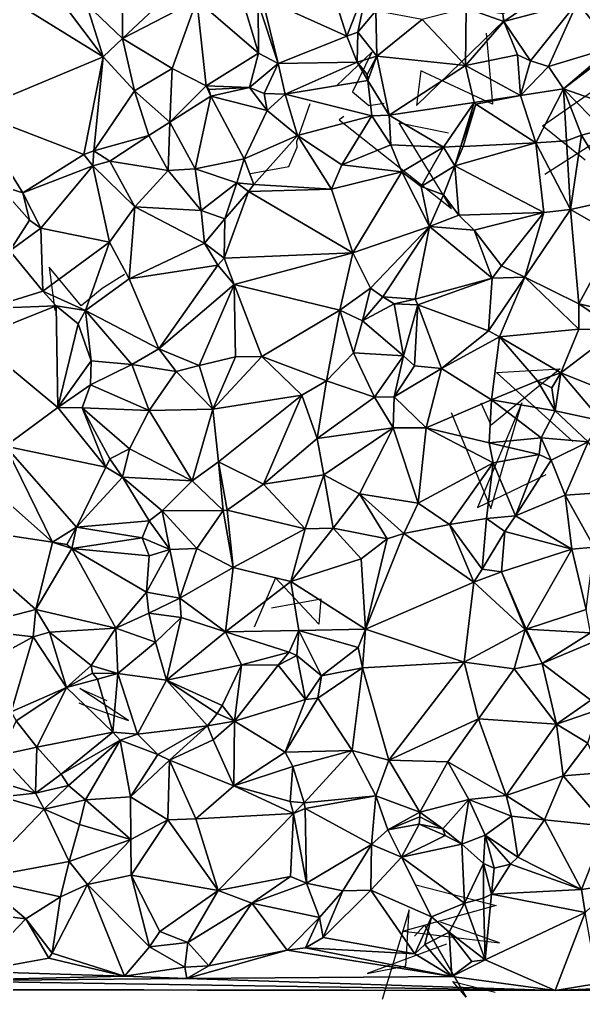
# Model space of a CAD drawing. Header units: metres. Extents: x -15.3 to 15.2, y -15.4 to 15.2.
# Drawn here: x -6.02 to 2.91, y -15.12 to 0.4 of the extents above; entities that cross this region are included whole.
import ezdxf

# ---------------------------------------------------------------- set-up
doc = ezdxf.new("R2010")
doc.units = ezdxf.units.M
doc.layers.add('CRACKS', color=1, linetype='Continuous')
doc.layers.add('STREET_MESH', color=7, linetype='Continuous')

msp = doc.modelspace()

# ---------------------------------------------------------------- linework, layer by layer
at = {"layer": 'CRACKS'}
for points in [[(1.366, 0.183, 0.1), (1.464, -0.94, 0.1), (0.333, -0.411, 0.1), (0.261, -0.963, 0.1), (1.661, 0.398, 0.1)], [(-0.998, -0.644, 0.1), (-0.445, -0.118, 0.1), (-0.749, -0.743, 0.1), (-0.491, -0.961, 0.1), (-0.252, -0.926, 0.1)], [(2.934, -1.827, 0.1), (2.256, -1.281, 0.1), (3.565, -0.373, 0.1), (3.212, -1.469, 0.1), (2.297, -2.051, 0.1)], [(-2.365, -2.039, 0.1), (-1.76, -1.928, 0.1), (-1.627, -1.622, 0.1), (-1.635, -1.529, 0.1), (-1.422, -0.927, 0.1)], [(-0.89, -1.133, 0.1), (-0.96, -1.189, 0.1), (0.819, -2.591, 0.1), (-0.01, -1.235, 0.1), (0.767, -1.394, 0.1)], [(-4.364, -3.637, 0.1), (-4.716, -3.858, 0.1), (-5.049, -4.134, 0.1), (-5.558, -3.523, 0.1), (-5.465, -4.206, 0.1)], [(2.739, -6.284, 0.1), (1.531, -5.188, 0.1), (2.537, -5.132, 0.1), (1.443, -6.027, 0.1), (1.286, -5.675, 0.1)], [(0.812, -5.826, 0.1), (1.441, -7.347, 0.1), (1.931, -5.673, 0.1), (1.229, -7.33, 0.1), (2.316, -6.808, 0.1)], [(-2.035, -8.92, 0.1), (-1.255, -8.778, 0.1), (-1.285, -9.175, 0.1), (-1.973, -8.444, 0.1), (-2.307, -9.225, 0.1)], [(-5.087, -10.422, 0.1), (-5.01, -10.453, 0.1), (-4.298, -10.704, 0.1), (-5.069, -10.197, 0.1), (-4.644, -10.385, 0.1)], [(0.253, -13.309, 0.1), (1.526, -13.635, 0.1), (0.058, -14.041, 0.1), (1.575, -14.226, 0.1), (0.644, -13.897, 0.1)], [(0.738, -14.244, 0.1), (-0.521, -14.713, 0.1), (0.092, -14.588, 0.1), (0.148, -13.703, 0.1), (-0.283, -15.122, 0.1)], [(0.229, -14.12, 0.1), (0.389, -13.945, 0.1), (1.048, -15.084, 0.1), (0.838, -14.836, 0.1), (1.51, -15.006, 0.1)]]:
    msp.add_polyline3d(points, dxfattribs=at)
at = {"layer": 'STREET_MESH'}
for points in [[(-1.224, 1.354), (-2.182, 0.746), (-0.84, 0.137)], [(-0.493, 1.035), (-1.224, 1.354), (-0.84, 0.137)], [(-4.396, 0.101), (-4.394, 1.045), (-4.965, 0.647)], [(-3.474, 0.967), (-4.394, 1.045), (-4.396, 0.101)], [(-3.219, 0.707), (-3.474, 0.967), (-4.396, 0.101)], [(-0.668, 0.2), (-0.493, 1.035), (-0.84, 0.137)], [(-0.668, 0.2), (-0.382, 0.537), (-0.493, 1.035)], [(2.564, 1), (1.632, 0.491), (1.647, 0.368)], [(2.811, 0.676), (2.564, 1), (1.647, 0.368)], [(3.369, -0.034), (3.037, 0.992), (2.811, 0.676)], [(-2.521, 0.805), (-3.219, 0.707), (-2.241, -0.131)], [(-2.248, 0.658), (-2.521, 0.805), (-2.241, -0.131)], [(-6.094, 0.673), (-6.774, -1.055), (-4.699, -0.187)], [(-5.297, 0.602), (-6.094, 0.673), (-4.699, -0.187)], [(-4.965, 0.647), (-5.297, 0.602), (-4.699, -0.187)], [(-4.396, 0.101), (-4.965, 0.647), (-4.699, -0.187)], [(-3.219, 0.707), (-4.396, 0.101), (-3.609, -0.376)], [(-3.219, 0.707), (-3.609, -0.376), (-3.07, -0.649)], [(-2.241, -0.131), (-3.219, 0.707), (-3.07, -0.649)], [(-2.182, 0.746), (-2.248, 0.658), (-1.93, -0.296)], [(-2.248, 0.658), (-2.241, -0.131), (-1.93, -0.296)], [(-2.182, 0.746), (-1.93, -0.296), (-0.84, 0.137)], [(2.068, -0.251), (2.811, 0.676), (1.647, 0.368)], [(2.068, -0.251), (2.351, -0.344), (2.811, 0.676)], [(2.351, -0.344), (3.369, -0.034), (2.811, 0.676)], [(-0.382, 0.537), (-0.668, 0.2), (-0.368, -0.18)], [(-0.382, 0.537), (-0.368, -0.18), (0.354, 0.402)], [(1.038, -0.328), (1.05, 0.581), (0.354, 0.402)], [(1.05, 0.581), (1.038, -0.328), (1.647, 0.368)], [(1.632, 0.491), (1.05, 0.581), (1.647, 0.368)], [(-0.368, -0.18), (1.038, -0.328), (0.354, 0.402)], [(1.038, -0.328), (1.86, -0.156), (1.647, 0.368)], [(1.86, -0.156), (2.068, -0.251), (1.647, 0.368)], [(-0.676, -0.272), (-0.668, 0.2), (-0.84, 0.137)], [(-0.368, -0.18), (-0.668, 0.2), (-0.676, -0.272)], [(-4.202, -0.727), (-4.396, 0.101), (-4.699, -0.187)], [(-3.609, -0.376), (-4.396, 0.101), (-4.202, -0.727)], [(-1.93, -0.296), (-0.676, -0.272), (-0.84, 0.137)], [(-2.382, -0.678), (-2.241, -0.131), (-3.07, -0.649)], [(-2.241, -0.131), (-2.382, -0.678), (-1.93, -0.296)], [(3.369, -0.034), (2.351, -0.344), (2.591, -0.696)], [(3.399, -0.077), (3.369, -0.034), (2.591, -0.696)], [(3.392, -0.976), (3.399, -0.077), (2.591, -0.696)], [(-6.774, -1.055), (-5.007, -1.739), (-4.699, -0.187)], [(-5.007, -1.739), (-4.851, -1.679), (-4.699, -0.187)], [(-4.851, -1.679), (-4.202, -0.727), (-4.699, -0.187)], [(-1.93, -0.296), (-2.382, -0.678), (-2.149, -0.773)], [(-1.817, -0.782), (-1.93, -0.296), (-2.149, -0.773)], [(-0.676, -0.272), (-1.93, -0.296), (-1.817, -0.782)], [(-0.676, -0.272), (-1.817, -0.782), (-0.509, -0.563)], [(-0.521, -0.468), (-0.368, -0.18), (-0.676, -0.272)], [(-0.521, -0.468), (-0.676, -0.272), (-0.509, -0.563)], [(-0.368, -0.18), (-0.521, -0.468), (-0.509, -0.563)], [(-0.173, -1.113), (-0.368, -0.18), (-0.509, -0.563)], [(-0.368, -0.18), (-0.173, -1.113), (1.038, -0.328)], [(1.909, -0.802), (1.86, -0.156), (1.038, -0.328)], [(1.909, -0.802), (2.068, -0.251), (1.86, -0.156)], [(2.068, -0.251), (1.909, -0.802), (2.351, -0.344)], [(-3.609, -0.376), (-4.202, -0.727), (-3.646, -1.226)], [(-3.07, -0.649), (-3.609, -0.376), (-3.646, -1.226)], [(-0.173, -1.113), (1.178, -0.915), (1.038, -0.328)], [(1.178, -0.915), (1.909, -0.802), (1.038, -0.328)], [(2.351, -0.344), (1.909, -0.802), (2.591, -0.696)], [(-1.817, -0.782), (-0.443, -1.122), (-0.509, -0.563)], [(-0.443, -1.122), (-0.173, -1.113), (-0.509, -0.563)], [(-4.851, -1.679), (-3.977, -1.437), (-4.202, -0.727)], [(-4.202, -0.727), (-3.977, -1.437), (-3.646, -1.226)], [(-2.997, -0.811), (-3.07, -0.649), (-3.646, -1.226)], [(-3.07, -0.649), (-2.997, -0.811), (-3.027, -0.709)], [(-2.382, -0.678), (-3.07, -0.649), (-3.027, -0.709)], [(-2.997, -0.811), (-2.382, -0.678), (-3.027, -0.709)], [(-2.104, -1.042), (-2.382, -0.678), (-2.997, -0.811)], [(-2.382, -0.678), (-2.104, -1.042), (-2.149, -0.773)], [(-2.104, -1.042), (-1.817, -0.782), (-2.149, -0.773)], [(1.909, -0.802), (2.152, -1.553), (2.591, -0.696)], [(2.152, -1.553), (2.637, -1.519), (2.591, -0.696)], [(2.637, -1.519), (2.877, -1.43), (2.591, -0.696)], [(2.877, -1.43), (3.217, -1.339), (2.591, -0.696)], [(3.217, -1.339), (3.392, -0.976), (2.591, -0.696)], [(-3.245, -1.965), (-2.997, -0.811), (-3.646, -1.226)], [(-2.465, -1.803), (-2.997, -0.811), (-3.245, -1.965)], [(-2.104, -1.042), (-2.997, -0.811), (-2.465, -1.803)], [(-2.104, -1.042), (-1.62, -1.437), (-1.817, -0.782)], [(-1.62, -1.437), (-0.443, -1.122), (-1.817, -0.782)], [(1.178, -0.915), (-0.173, -1.113), (0.69, -1.623)], [(0.963, -1.604), (1.178, -0.915), (0.69, -1.623)], [(1.178, -0.915), (0.963, -1.604), (1.2, -0.942)], [(1.178, -0.915), (1.2, -0.942), (1.909, -0.802)], [(1.909, -0.802), (1.2, -0.942), (2.152, -1.553)], [(-5.971, -2.343), (-6.774, -1.055), (-6.362, -2.223)], [(-6.774, -1.055), (-5.971, -2.343), (-5.007, -1.739)], [(-2.104, -1.042), (-2.465, -1.803), (-1.62, -1.437)], [(1.2, -0.942), (0.963, -1.604), (0.999, -1.612)], [(1.2, -0.942), (0.999, -1.612), (2.152, -1.553)], [(-3.977, -1.437), (-3.67, -1.991), (-3.646, -1.226)], [(-3.67, -1.991), (-3.245, -1.965), (-3.646, -1.226)], [(-0.921, -1.899), (-0.443, -1.122), (-1.62, -1.437)], [(-0.921, -1.899), (-0.145, -1.583), (-0.443, -1.122)], [(-0.145, -1.583), (-0.173, -1.113), (-0.443, -1.122)], [(-0.173, -1.113), (-0.145, -1.583), (0.69, -1.623)], [(3.485, -2.432), (3.217, -1.339), (2.877, -1.43)], [(-4.595, -1.841), (-3.977, -1.437), (-4.851, -1.679)], [(-3.977, -1.437), (-4.595, -1.841), (-3.67, -1.991)], [(-2.465, -1.803), (-2.312, -2.211), (-1.62, -1.437)], [(-2.312, -2.211), (-1.084, -2.284), (-1.62, -1.437)], [(-1.084, -2.284), (-0.921, -1.899), (-1.62, -1.437)], [(2.637, -1.519), (2.152, -1.553), (2.702, -2.606)], [(2.877, -1.43), (2.637, -1.519), (2.702, -2.606)], [(3.485, -2.432), (2.877, -1.43), (2.702, -2.606)], [(-4.862, -1.918), (-4.851, -1.679), (-5.007, -1.739)], [(-4.595, -1.841), (-4.851, -1.679), (-4.862, -1.918)], [(-0.921, -1.899), (0.032, -2.012), (-0.145, -1.583)], [(-0.145, -1.583), (0.032, -2.012), (0.69, -1.623)], [(0.032, -2.012), (0.335, -2.244), (0.69, -1.623)], [(0.335, -2.244), (0.867, -1.918), (0.69, -1.623)], [(0.867, -1.918), (0.963, -1.604), (0.69, -1.623)], [(0.867, -1.918), (2.277, -2.654), (2.152, -1.553)], [(0.999, -1.612), (0.867, -1.918), (2.152, -1.553)], [(0.963, -1.604), (0.867, -1.918), (0.999, -1.612)], [(2.152, -1.553), (2.277, -2.654), (2.702, -2.606)], [(-5.971, -2.343), (-4.862, -1.918), (-5.007, -1.739)], [(-4.595, -1.841), (-4.862, -1.918), (-4.201, -2.564)], [(-3.67, -1.991), (-4.595, -1.841), (-4.201, -2.564)], [(-2.582, -2.187), (-2.465, -1.803), (-3.245, -1.965)], [(-2.312, -2.211), (-2.465, -1.803), (-2.582, -2.187)], [(-5.971, -2.343), (-5.687, -2.904), (-4.862, -1.918)], [(-5.687, -2.904), (-4.602, -3.128), (-4.862, -1.918)], [(-4.862, -1.918), (-4.602, -3.128), (-4.201, -2.564)], [(-3.149, -2.624), (-3.67, -1.991), (-4.201, -2.564)], [(-3.67, -1.991), (-3.149, -2.624), (-3.245, -1.965)], [(-3.149, -2.624), (-2.582, -2.187), (-3.245, -1.965)], [(0.032, -2.012), (-0.921, -1.899), (-1.084, -2.284)], [(-0.744, -3.294), (0.032, -2.012), (-1.084, -2.284)], [(0.467, -2.875), (0.032, -2.012), (-0.744, -3.294)], [(0.032, -2.012), (0.467, -2.875), (0.335, -2.244)], [(0.692, -2.375), (0.867, -1.918), (0.335, -2.244)], [(0.692, -2.375), (0.933, -2.7), (0.867, -1.918)], [(0.867, -1.918), (0.933, -2.7), (2.277, -2.654)], [(-5.865, -2.778), (-5.971, -2.343), (-6.362, -2.223)], [(-6.177, -3.261), (-5.865, -2.778), (-6.362, -2.223)], [(-2.774, -2.754), (-2.582, -2.187), (-3.149, -2.624)], [(-2.774, -2.754), (-2.782, -3.379), (-2.398, -2.325)], [(-2.782, -3.379), (-0.744, -3.294), (-2.398, -2.325)], [(-2.582, -2.187), (-2.774, -2.754), (-2.398, -2.325)], [(-2.312, -2.211), (-2.582, -2.187), (-2.398, -2.325)], [(-1.084, -2.284), (-2.312, -2.211), (-2.398, -2.325)], [(-0.744, -3.294), (-1.084, -2.284), (-2.398, -2.325)], [(0.467, -2.875), (0.692, -2.375), (0.335, -2.244)], [(-5.971, -2.343), (-5.865, -2.778), (-5.687, -2.904)], [(0.692, -2.375), (0.467, -2.875), (0.933, -2.7)], [(3.42, -3.018), (3.485, -2.432), (2.702, -2.606)], [(-4.602, -3.128), (-4.289, -3.708), (-4.201, -2.564)], [(-4.289, -3.708), (-3.095, -3.142), (-4.201, -2.564)], [(-3.095, -3.142), (-3.149, -2.624), (-4.201, -2.564)], [(-3.095, -3.142), (-2.774, -2.754), (-3.149, -2.624)], [(1.978, -3.682), (2.832, -4.102), (2.702, -2.606)], [(2.277, -2.654), (1.978, -3.682), (2.702, -2.606)], [(2.832, -4.102), (3.42, -3.018), (2.702, -2.606)], [(-5.865, -2.778), (-6.177, -3.261), (-5.687, -2.904)], [(-2.774, -2.754), (-3.095, -3.142), (-2.782, -3.379)], [(0.933, -2.7), (0.467, -2.875), (1.177, -2.933)], [(2.277, -2.654), (0.933, -2.7), (1.177, -2.933)], [(1.61, -3.499), (2.277, -2.654), (1.177, -2.933)], [(1.61, -3.499), (1.978, -3.682), (2.277, -2.654)], [(-5.687, -2.904), (-6.177, -3.261), (-5.654, -3.9)], [(-4.602, -3.128), (-5.687, -2.904), (-5.654, -3.9)], [(0.467, -2.875), (-0.744, -3.294), (-0.466, -3.853)], [(-0.269, -3.989), (0.467, -2.875), (-0.466, -3.853)], [(0.467, -2.875), (-0.269, -3.989), (0.24, -4.031)], [(1.462, -3.694), (0.467, -2.875), (0.24, -4.031)], [(0.467, -2.875), (1.462, -3.694), (1.177, -2.933)], [(1.462, -3.694), (1.61, -3.499), (1.177, -2.933)], [(3.588, -4.278), (3.42, -3.018), (2.832, -4.102)], [(-4.979, -4.21), (-4.602, -3.128), (-5.654, -3.9)], [(-4.979, -4.21), (-4.289, -3.708), (-4.602, -3.128)], [(-3.095, -3.142), (-4.289, -3.708), (-2.883, -3.49)], [(-2.782, -3.379), (-3.095, -3.142), (-2.883, -3.49)], [(-6.177, -3.261), (-6.542, -4.176), (-5.654, -3.9)], [(-2.625, -3.797), (-2.782, -3.379), (-2.883, -3.49)], [(-0.744, -3.294), (-2.782, -3.379), (-2.625, -3.797)], [(-0.95, -4.202), (-0.744, -3.294), (-2.625, -3.797)], [(-0.466, -3.853), (-0.744, -3.294), (-0.95, -4.202)], [(-4.289, -3.708), (-3.818, -4.815), (-2.883, -3.49)], [(-3.818, -4.815), (-2.625, -3.797), (-2.883, -3.49)], [(1.61, -3.499), (1.462, -3.694), (1.978, -3.682)], [(-4.289, -3.708), (-4.979, -4.21), (-3.818, -4.815)], [(0.282, -4.117), (1.462, -3.694), (0.24, -4.031)], [(1.462, -3.694), (0.282, -4.117), (1.405, -4.529)], [(1.978, -3.682), (1.405, -4.529), (1.577, -4.626)], [(1.978, -3.682), (1.462, -3.694), (1.405, -4.529)], [(2.833, -4.503), (1.978, -3.682), (1.577, -4.626)], [(1.978, -3.682), (2.833, -4.503), (2.832, -4.102)], [(-3.818, -4.815), (-3.18, -5.077), (-2.625, -3.797)], [(-2.625, -3.797), (-3.18, -5.077), (-2.604, -4.944)], [(-2.189, -4.937), (-2.625, -3.797), (-2.604, -4.944)], [(-2.189, -4.937), (-0.95, -4.202), (-2.625, -3.797)], [(-0.594, -4.371), (-0.466, -3.853), (-0.95, -4.202)], [(-0.269, -3.989), (-0.466, -3.853), (-0.594, -4.371)], [(-6.542, -4.176), (-5.445, -4.136), (-5.654, -3.9)], [(-5.445, -4.136), (-4.979, -4.21), (-5.654, -3.9)], [(-0.09, -4.105), (-0.269, -3.989), (-0.594, -4.371)], [(-0.269, -3.989), (-0.09, -4.105), (0.24, -4.031)], [(-0.09, -4.105), (0.282, -4.117), (0.24, -4.031)], [(-5.445, -4.136), (-6.74, -4.653), (-5.418, -5.747)], [(-6.74, -4.653), (-5.445, -4.136), (-6.542, -4.176)], [(-5.095, -4.421), (-5.445, -4.136), (-5.418, -5.747)], [(-5.095, -4.421), (-4.979, -4.21), (-5.445, -4.136)], [(0.056, -4.927), (-0.09, -4.105), (-0.594, -4.371)], [(-0.09, -4.105), (0.056, -4.927), (0.282, -4.117)], [(0.282, -4.117), (0.056, -4.927), (0.232, -5.083)], [(0.658, -5.125), (0.282, -4.117), (0.232, -5.083)], [(1.405, -4.529), (0.282, -4.117), (0.658, -5.125)], [(2.833, -4.503), (3.442, -4.517), (2.832, -4.102)], [(3.442, -4.517), (3.588, -4.278), (2.832, -4.102)], [(-4.979, -4.21), (-5.095, -4.421), (-4.888, -5.006)], [(-4.979, -4.21), (-4.248, -5.061), (-3.818, -4.815)], [(-4.248, -5.061), (-4.979, -4.21), (-4.888, -5.006)], [(-2.189, -4.937), (-1.165, -5.321), (-0.95, -4.202)], [(-1.165, -5.321), (-0.734, -4.88), (-0.95, -4.202)], [(-0.734, -4.88), (-0.594, -4.371), (-0.95, -4.202)], [(-5.095, -4.421), (-5.418, -5.747), (-4.888, -5.006)], [(0.056, -4.927), (-0.594, -4.371), (-0.734, -4.88)], [(-6.74, -4.653), (-6.248, -6.359), (-5.418, -5.747)], [(1.405, -4.529), (0.658, -5.125), (1.577, -4.626)], [(0.658, -5.125), (1.449, -5.623), (1.577, -4.626)], [(1.449, -5.623), (2.179, -5.321), (1.577, -4.626)], [(2.546, -5.197), (2.833, -4.503), (1.577, -4.626)], [(2.179, -5.321), (2.546, -5.197), (1.577, -4.626)], [(3.442, -4.517), (2.833, -4.503), (2.546, -5.197)], [(3.469, -5.565), (3.442, -4.517), (2.546, -5.197)], [(-4.248, -5.061), (-3.542, -5.173), (-3.818, -4.815)], [(-3.542, -5.173), (-3.18, -5.077), (-3.818, -4.815)], [(-3.18, -5.077), (-2.962, -5.773), (-2.604, -4.944)], [(-2.962, -5.773), (-2.189, -4.937), (-2.604, -4.944)], [(-1.554, -5.549), (-2.189, -4.937), (-2.962, -5.773)], [(-2.189, -4.937), (-1.554, -5.549), (-1.165, -5.321)], [(-0.401, -5.583), (-0.734, -4.88), (-1.165, -5.321)], [(-0.401, -5.583), (0.056, -4.927), (-0.734, -4.88)], [(0.056, -4.927), (-0.401, -5.583), (-0.091, -5.578)], [(0.056, -4.927), (-0.091, -5.578), (0.232, -5.083)], [(-5.418, -5.747), (-4.901, -5.385), (-4.888, -5.006)], [(-4.901, -5.385), (-4.248, -5.061), (-4.888, -5.006)], [(-4.248, -5.061), (-4.901, -5.385), (-3.973, -5.791)], [(-3.542, -5.173), (-4.248, -5.061), (-3.973, -5.791)], [(-3.18, -5.077), (-3.542, -5.173), (-2.962, -5.773)], [(-0.091, -5.578), (0.658, -5.125), (0.232, -5.083)], [(-2.962, -5.773), (-3.542, -5.173), (-3.973, -5.791)], [(-0.091, -5.578), (0.414, -6.069), (0.658, -5.125)], [(0.658, -5.125), (0.414, -6.069), (1.449, -5.623)], [(2.179, -5.321), (2.408, -5.432), (2.546, -5.197)], [(2.408, -5.432), (2.457, -5.797), (2.546, -5.197)], [(2.457, -5.797), (3.194, -5.958), (2.546, -5.197)], [(3.194, -5.958), (3.469, -5.565), (2.546, -5.197)], [(-5.031, -5.748), (-4.901, -5.385), (-5.418, -5.747)], [(-4.901, -5.385), (-5.031, -5.748), (-3.973, -5.791)], [(-1.165, -5.321), (-1.554, -5.549), (-1.309, -6.237)], [(-0.401, -5.583), (-1.165, -5.321), (-1.309, -6.237)], [(2.457, -5.797), (2.179, -5.321), (1.449, -5.623)], [(2.457, -5.797), (2.408, -5.432), (2.179, -5.321)], [(-2.875, -6.603), (-1.554, -5.549), (-2.962, -5.773)], [(-2.162, -6.961), (-1.554, -5.549), (-2.875, -6.603)], [(-1.554, -5.549), (-2.162, -6.961), (-1.309, -6.237)], [(-0.109, -6.068), (-0.401, -5.583), (-1.309, -6.237)], [(-0.091, -5.578), (-0.401, -5.583), (-0.109, -6.068)], [(0.414, -6.069), (-0.091, -5.578), (-0.109, -6.068)], [(0.414, -6.069), (1.414, -6.304), (1.449, -5.623)], [(1.414, -6.304), (2.238, -6.226), (1.449, -5.623)], [(2.238, -6.226), (2.457, -5.797), (1.449, -5.623)], [(-6.248, -6.359), (-4.658, -6.691), (-5.418, -5.747)], [(-4.658, -6.691), (-5.031, -5.748), (-5.418, -5.747)], [(-5.031, -5.748), (-4.593, -6.557), (-4.282, -6.398)], [(-5.031, -5.748), (-4.282, -6.398), (-3.973, -5.791)], [(-4.593, -6.557), (-5.031, -5.748), (-4.658, -6.691)], [(-4.282, -6.398), (-3.289, -6.908), (-3.973, -5.791)], [(-3.289, -6.908), (-2.962, -5.773), (-3.973, -5.791)], [(-3.289, -6.908), (-2.875, -6.603), (-2.962, -5.773)], [(2.457, -5.797), (2.238, -6.226), (2.98, -6.289)], [(3.194, -5.958), (2.457, -5.797), (2.98, -6.289)], [(-1.203, -6.813), (-0.109, -6.068), (-1.309, -6.237)], [(-0.109, -6.068), (-1.203, -6.813), (-0.642, -7.114)], [(-0.109, -6.068), (-0.642, -7.114), (0.289, -7.26)], [(0.414, -6.069), (-0.109, -6.068), (0.289, -7.26)], [(0.414, -6.069), (0.289, -7.26), (1.478, -6.62)], [(1.414, -6.304), (0.414, -6.069), (1.478, -6.62)], [(-6.248, -6.359), (-6.756, -6.77), (-5.503, -7.876)], [(-4.658, -6.691), (-6.248, -6.359), (-5.123, -7.643)], [(-5.123, -7.643), (-6.248, -6.359), (-5.503, -7.876)], [(-2.162, -6.961), (-1.203, -6.813), (-1.309, -6.237)], [(2.238, -6.226), (1.414, -6.304), (2.204, -6.488)], [(2.204, -6.488), (1.414, -6.304), (1.478, -6.62)], [(2.397, -6.577), (2.238, -6.226), (2.204, -6.488)], [(2.238, -6.226), (2.397, -6.577), (2.98, -6.289)], [(2.397, -6.577), (2.619, -7.135), (2.98, -6.289)], [(2.619, -7.135), (3.54, -7.071), (2.98, -6.289)], [(-4.593, -6.557), (-4.392, -6.85), (-4.282, -6.398)], [(-4.392, -6.85), (-3.289, -6.908), (-4.282, -6.398)], [(1.83, -7.46), (2.204, -6.488), (1.478, -6.62)], [(2.397, -6.577), (2.204, -6.488), (1.83, -7.46)], [(-4.392, -6.85), (-4.593, -6.557), (-4.658, -6.691)], [(-3.289, -6.908), (-2.8, -7.374), (-2.875, -6.603)], [(-2.8, -7.374), (-2.737, -7.371), (-2.875, -6.603)], [(-2.737, -7.371), (-2.162, -6.961), (-2.875, -6.603)], [(0.289, -7.26), (0.783, -7.599), (1.478, -6.62)], [(0.783, -7.599), (1.372, -7.504), (1.478, -6.62)], [(1.372, -7.504), (1.83, -7.46), (1.478, -6.62)], [(2.619, -7.135), (2.397, -6.577), (1.83, -7.46)], [(-6.756, -6.77), (-7.288, -7.608), (-5.503, -7.876)], [(-4.392, -6.85), (-4.658, -6.691), (-5.123, -7.643)], [(-1.503, -7.667), (-1.203, -6.813), (-2.162, -6.961)], [(-1.203, -6.813), (-1.503, -7.667), (-1.056, -7.657)], [(-0.642, -7.114), (-1.203, -6.813), (-1.056, -7.657)], [(-3.972, -7.539), (-4.392, -6.85), (-5.123, -7.643)], [(-3.289, -6.908), (-4.392, -6.85), (-3.768, -7.38)], [(-4.392, -6.85), (-3.972, -7.539), (-3.768, -7.38)], [(-2.8, -7.374), (-3.289, -6.908), (-3.768, -7.38)], [(-2.737, -7.371), (-1.503, -7.667), (-2.162, -6.961)], [(-0.204, -7.823), (-0.642, -7.114), (-1.056, -7.657)], [(-0.642, -7.114), (0.064, -7.743), (0.289, -7.26)], [(-0.204, -7.823), (0.064, -7.743), (-0.642, -7.114)], [(2.724, -7.988), (2.619, -7.135), (1.83, -7.46)], [(3.074, -7.957), (3.54, -7.071), (2.619, -7.135)], [(2.724, -7.988), (3.074, -7.957), (2.619, -7.135)], [(0.064, -7.743), (0.783, -7.599), (0.289, -7.26)], [(-3.972, -7.539), (-3.647, -7.992), (-3.768, -7.38)], [(-3.219, -7.977), (-2.8, -7.374), (-3.768, -7.38)], [(-3.647, -7.992), (-3.219, -7.977), (-3.768, -7.38)], [(-2.8, -7.374), (-3.219, -7.977), (-2.639, -8.277)], [(-2.737, -7.371), (-2.8, -7.374), (-2.639, -8.277)], [(-1.503, -7.667), (-2.737, -7.371), (-2.639, -8.277)], [(-4.084, -7.81), (-3.972, -7.539), (-5.123, -7.643)], [(-3.647, -7.992), (-3.972, -7.539), (-4.084, -7.81)], [(0.783, -7.599), (0.064, -7.743), (1.171, -8.513)], [(0.783, -7.599), (1.304, -8.304), (1.372, -7.504)], [(1.304, -8.304), (0.783, -7.599), (1.171, -8.513)], [(1.304, -8.304), (1.663, -7.71), (1.372, -7.504)], [(1.372, -7.504), (1.663, -7.71), (1.83, -7.46)], [(1.663, -7.71), (2.724, -7.988), (1.83, -7.46)], [(-7.288, -7.608), (-5.769, -8.947), (-5.503, -7.876)], [(-6.933, -9.248), (-5.769, -8.947), (-7.288, -7.608)], [(-5.277, -7.914), (-5.123, -7.643), (-5.503, -7.876)], [(-5.277, -7.914), (-5.198, -7.981), (-5.123, -7.643)], [(-5.198, -7.981), (-4.084, -7.81), (-5.123, -7.643)], [(-1.503, -7.667), (-2.639, -8.277), (-1.726, -8.499)], [(-0.616, -8.144), (-1.056, -7.657), (-1.726, -8.499)], [(-1.056, -7.657), (-1.503, -7.667), (-1.726, -8.499)], [(-0.616, -8.144), (-0.204, -7.823), (-1.056, -7.657)], [(0.064, -7.743), (-0.545, -9.254), (1.171, -8.513)], [(0.064, -7.743), (-0.204, -7.823), (-0.545, -9.254)], [(1.663, -7.71), (1.304, -8.304), (1.611, -8.348)], [(2.724, -7.988), (1.663, -7.71), (1.611, -8.348)], [(-5.769, -8.947), (-5.198, -7.981), (-5.503, -7.876)], [(-5.198, -7.981), (-5.277, -7.914), (-5.503, -7.876)], [(-5.198, -7.981), (-3.974, -8.095), (-4.084, -7.81)], [(-3.974, -8.095), (-3.647, -7.992), (-4.084, -7.81)], [(-0.204, -7.823), (-0.616, -8.144), (-0.545, -9.254)], [(-5.198, -7.981), (-5.769, -8.947), (-4.5, -9.241)], [(-4.015, -8.668), (-5.198, -7.981), (-4.5, -9.241)], [(-4.015, -8.668), (-3.974, -8.095), (-5.198, -7.981)], [(-3.974, -8.095), (-4.015, -8.668), (-3.647, -7.992)], [(-4.015, -8.668), (-3.486, -8.767), (-3.647, -7.992)], [(-3.486, -8.767), (-3.219, -7.977), (-3.647, -7.992)], [(-3.219, -7.977), (-3.486, -8.767), (-2.639, -8.277)], [(1.998, -9.257), (2.724, -7.988), (1.611, -8.348)], [(2.724, -7.988), (1.998, -9.257), (2.948, -8.943)], [(3.074, -7.957), (2.724, -7.988), (2.948, -8.943)], [(-0.545, -9.254), (-0.616, -8.144), (-1.726, -8.499)], [(-3.486, -8.767), (-2.763, -9.301), (-2.639, -8.277)], [(-2.639, -8.277), (-2.763, -9.301), (-1.726, -8.499)], [(1.611, -8.348), (1.304, -8.304), (1.171, -8.513)], [(1.985, -9.261), (1.611, -8.348), (1.171, -8.513)], [(1.985, -9.261), (1.998, -9.257), (1.611, -8.348)], [(-2.763, -9.301), (-1.602, -9.275), (-1.726, -8.499)], [(-1.602, -9.275), (-0.545, -9.254), (-1.726, -8.499)], [(1.171, -8.513), (-0.545, -9.254), (1.018, -9.777)], [(1.985, -9.261), (1.171, -8.513), (1.018, -9.777)], [(-3.976, -9.005), (-4.015, -8.668), (-4.5, -9.241)], [(-3.486, -8.767), (-4.015, -8.668), (-3.976, -9.005)], [(-3.486, -8.767), (-3.976, -9.005), (-3.463, -9.069)], [(-2.763, -9.301), (-3.486, -8.767), (-3.463, -9.069)], [(-5.807, -9.376), (-5.769, -8.947), (-6.933, -9.248)], [(-5.807, -9.376), (-5.551, -9.306), (-5.769, -8.947)], [(-5.769, -8.947), (-5.551, -9.306), (-4.5, -9.241)], [(2.948, -8.943), (1.998, -9.257), (3.017, -9.317)], [(-3.874, -9.463), (-3.976, -9.005), (-4.5, -9.241)], [(-3.976, -9.005), (-3.874, -9.463), (-3.463, -9.069)], [(-3.463, -9.069), (-3.874, -9.463), (-3.697, -10.064)], [(-2.763, -9.301), (-3.463, -9.069), (-3.697, -10.064)], [(-6.76, -9.894), (-5.807, -9.376), (-6.933, -9.248)], [(-5.551, -9.306), (-5.807, -9.376), (-5.281, -10.182)], [(-5.551, -9.306), (-4.892, -9.833), (-4.5, -9.241)], [(-4.892, -9.833), (-5.551, -9.306), (-5.281, -10.182)], [(-4.892, -9.833), (-4.469, -9.959), (-4.5, -9.241)], [(-4.469, -9.959), (-3.874, -9.463), (-4.5, -9.241)], [(-2.511, -9.824), (-2.763, -9.301), (-3.697, -10.064)], [(-2.763, -9.301), (-1.754, -9.62), (-1.602, -9.275)], [(-1.754, -9.62), (-2.763, -9.301), (-2.511, -9.824)], [(-1.754, -9.62), (-1.635, -9.671), (-1.602, -9.275)], [(-1.602, -9.275), (-1.635, -9.671), (-1.24, -9.993)], [(-0.661, -9.548), (-0.545, -9.254), (-1.602, -9.275)], [(-0.661, -9.548), (-1.602, -9.275), (-1.24, -9.993)], [(-0.661, -9.548), (-0.591, -9.868), (-0.545, -9.254)], [(-0.545, -9.254), (-0.591, -9.868), (1.018, -9.777)], [(1.811, -9.886), (1.985, -9.261), (1.018, -9.777)], [(1.985, -9.261), (1.811, -9.886), (2.252, -9.801)], [(1.998, -9.257), (1.985, -9.261), (2.252, -9.801)], [(1.998, -9.257), (2.252, -9.801), (3.017, -9.317)], [(-5.807, -9.376), (-6.76, -9.894), (-6.16, -10.567)], [(-5.281, -10.182), (-5.807, -9.376), (-6.16, -10.567)], [(-3.874, -9.463), (-4.469, -9.959), (-3.697, -10.064)], [(2.252, -9.801), (3.093, -9.446), (3.017, -9.317)], [(3.024, -10.381), (3.093, -9.446), (2.252, -9.801)], [(-1.927, -9.828), (-1.754, -9.62), (-2.511, -9.824)], [(-1.927, -9.828), (-1.635, -9.671), (-1.754, -9.62)], [(-0.591, -9.868), (-0.661, -9.548), (-1.24, -9.993)], [(-1.635, -9.671), (-1.927, -9.828), (-1.496, -10.372)], [(-1.635, -9.671), (-1.496, -10.372), (-1.24, -9.993)], [(-0.591, -9.868), (-0.177, -11.331), (1.018, -9.777)], [(-0.177, -11.331), (1.246, -10.679), (1.018, -9.777)], [(1.246, -10.679), (1.811, -9.886), (1.018, -9.777)], [(-4.871, -9.955), (-4.892, -9.833), (-5.281, -10.182)], [(-4.892, -9.833), (-4.871, -9.955), (-4.469, -9.959)], [(-2.816, -10.466), (-2.511, -9.824), (-3.697, -10.064)], [(-2.816, -10.466), (-2.62, -10.715), (-2.511, -9.824)], [(-2.62, -10.715), (-1.927, -9.828), (-2.511, -9.824)], [(-1.927, -9.828), (-2.62, -10.715), (-1.496, -10.372)], [(-0.591, -9.868), (-1.302, -10.349), (-0.755, -11.18)], [(-1.302, -10.349), (-0.591, -9.868), (-1.24, -9.993)], [(-0.177, -11.331), (-0.591, -9.868), (-0.755, -11.18)], [(2.48, -10.762), (1.811, -9.886), (1.246, -10.679)], [(1.811, -9.886), (2.48, -10.762), (2.252, -9.801)], [(2.48, -10.762), (3.024, -10.381), (2.252, -9.801)], [(-4.792, -10.048), (-4.871, -9.955), (-5.281, -10.182)], [(-4.55, -10.889), (-4.792, -10.048), (-5.281, -10.182)], [(-4.871, -9.955), (-4.792, -10.048), (-4.469, -9.959)], [(-4.792, -10.048), (-4.55, -10.889), (-4.469, -9.959)], [(-4.469, -9.959), (-4.55, -10.889), (-4.158, -10.922)], [(-3.697, -10.064), (-4.469, -9.959), (-4.158, -10.922)], [(-3.049, -10.789), (-3.697, -10.064), (-4.158, -10.922)], [(-3.049, -10.789), (-2.895, -10.594), (-3.697, -10.064)], [(-2.895, -10.594), (-2.816, -10.466), (-3.697, -10.064)], [(-1.496, -10.372), (-1.302, -10.349), (-1.24, -9.993)], [(-6.077, -10.711), (-5.281, -10.182), (-6.16, -10.567)], [(-5.281, -10.182), (-6.077, -10.711), (-5.753, -11.127)], [(-4.55, -10.889), (-5.281, -10.182), (-5.753, -11.127)], [(-1.496, -10.372), (-2.62, -10.715), (-1.818, -11.205)], [(-0.755, -11.18), (-1.302, -10.349), (-1.818, -11.205)], [(-1.302, -10.349), (-1.496, -10.372), (-1.818, -11.205)], [(3.138, -10.533), (3.024, -10.381), (2.48, -10.762)], [(-2.895, -10.594), (-2.62, -10.715), (-2.816, -10.466)], [(3.138, -10.533), (2.48, -10.762), (2.977, -11.063)], [(-2.62, -10.715), (-2.895, -10.594), (-3.049, -10.789)], [(1.246, -10.679), (-0.177, -11.331), (0.759, -11.359)], [(1.685, -11.891), (1.246, -10.679), (0.759, -11.359)], [(2.48, -10.762), (1.246, -10.679), (1.685, -11.891)], [(-5.753, -11.127), (-6.077, -10.711), (-6.332, -11.255)], [(-3.049, -10.789), (-4.158, -10.922), (-3.836, -11.241)], [(-3.648, -11.333), (-3.049, -10.789), (-3.836, -11.241)], [(-3.648, -11.333), (-2.959, -11.008), (-3.049, -10.789)], [(-2.959, -11.008), (-2.62, -10.715), (-3.049, -10.789)], [(-2.633, -11.736), (-2.62, -10.715), (-2.959, -11.008)], [(-2.62, -10.715), (-2.633, -11.736), (-1.818, -11.205)], [(2.584, -11.58), (2.48, -10.762), (1.685, -11.891)], [(2.48, -10.762), (2.584, -11.58), (2.977, -11.063)], [(-5.367, -11.552), (-4.55, -10.889), (-5.753, -11.127)], [(-4.432, -11.017), (-4.55, -10.889), (-5.367, -11.552)], [(-5.248, -11.734), (-4.432, -11.017), (-5.367, -11.552)], [(-4.432, -11.017), (-5.248, -11.734), (-4.981, -11.958)], [(-4.269, -11.913), (-4.432, -11.017), (-4.981, -11.958)], [(-4.55, -10.889), (-4.432, -11.017), (-4.158, -10.922)], [(-4.158, -10.922), (-4.432, -11.017), (-3.836, -11.241)], [(-4.432, -11.017), (-4.269, -11.913), (-3.836, -11.241)], [(-3.648, -11.333), (-2.633, -11.736), (-2.959, -11.008)], [(-5.773, -11.857), (-5.753, -11.127), (-6.332, -11.255)], [(-5.773, -11.857), (-5.367, -11.552), (-5.753, -11.127)], [(2.584, -11.58), (3.182, -11.534), (2.977, -11.063)], [(-6.436, -11.655), (-5.773, -11.857), (-6.332, -11.255)], [(-4.269, -11.913), (-3.648, -11.333), (-3.836, -11.241)], [(-2.633, -11.736), (-1.695, -11.431), (-1.818, -11.205)], [(-1.695, -11.431), (-0.755, -11.18), (-1.818, -11.205)], [(-1.695, -11.431), (-1.515, -12.007), (-0.755, -11.18)], [(-0.755, -11.18), (-1.515, -12.007), (-0.381, -11.895)], [(-0.177, -11.331), (-0.755, -11.18), (-0.381, -11.895)], [(0.315, -12.156), (-0.177, -11.331), (-0.381, -11.895)], [(-0.177, -11.331), (0.315, -12.156), (0.759, -11.359)], [(-3.678, -12.278), (-3.648, -11.333), (-4.269, -11.913)], [(-3.648, -11.333), (-3.678, -12.278), (-3.232, -12.259)], [(-2.633, -11.736), (-3.648, -11.333), (-3.232, -12.259)], [(-2.633, -11.736), (-1.737, -11.988), (-1.695, -11.431)], [(-1.695, -11.431), (-1.737, -11.988), (-1.515, -12.007)], [(0.315, -12.156), (1.091, -11.956), (0.759, -11.359)], [(1.091, -11.956), (1.685, -11.891), (0.759, -11.359)], [(-5.773, -11.857), (-5.248, -11.734), (-5.367, -11.552)], [(2.584, -11.58), (1.685, -11.891), (2.291, -12.277)], [(3.274, -12.377), (2.584, -11.58), (2.291, -12.277)], [(3.182, -11.534), (2.584, -11.58), (3.274, -12.377)], [(-5.773, -11.857), (-6.436, -11.655), (-6.309, -11.912)], [(-5.248, -11.734), (-5.773, -11.857), (-5.635, -12.106)], [(-5.248, -11.734), (-5.635, -12.106), (-4.981, -11.958)], [(-1.687, -12.176), (-2.633, -11.736), (-3.232, -12.259)], [(-2.633, -11.736), (-1.687, -12.176), (-1.737, -11.988)], [(-6.309, -11.912), (-6.689, -13.204), (-5.635, -12.106)], [(-5.773, -11.857), (-6.309, -11.912), (-5.635, -12.106)], [(-4.261, -12.588), (-4.269, -11.913), (-4.981, -11.958)], [(-3.678, -12.278), (-4.269, -11.913), (-4.261, -12.588)], [(-1.515, -12.007), (-1.5, -12.098), (-0.381, -11.895)], [(-1.5, -12.098), (-0.451, -12.67), (-0.381, -11.895)], [(-0.451, -12.67), (-0.194, -12.436), (-0.381, -11.895)], [(-0.194, -12.436), (0.315, -12.156), (-0.381, -11.895)], [(1.091, -11.956), (1.768, -12.218), (1.685, -11.891)], [(1.685, -11.891), (1.768, -12.218), (2.291, -12.277)], [(-5.635, -12.106), (-6.689, -13.204), (-5.24, -12.936)], [(-5.635, -12.106), (-5.074, -12.352), (-4.981, -11.958)], [(-5.074, -12.352), (-5.635, -12.106), (-5.24, -12.936)], [(-5.074, -12.352), (-4.261, -12.588), (-4.981, -11.958)], [(-1.737, -11.988), (-1.687, -12.176), (-1.515, -12.007)], [(-1.515, -12.007), (-1.687, -12.176), (-1.5, -12.098)], [(-1.687, -12.176), (-1.481, -13.279), (-1.5, -12.098)], [(-1.5, -12.098), (-1.481, -13.279), (-0.451, -12.67)], [(0.68, -12.421), (1.091, -11.956), (0.315, -12.156)], [(1.091, -11.956), (0.68, -12.421), (0.981, -12.662)], [(1.351, -12.519), (1.091, -11.956), (0.981, -12.662)], [(1.351, -12.519), (1.768, -12.218), (1.091, -11.956)], [(-3.232, -12.259), (-3.678, -12.278), (-2.881, -13.394)], [(-1.687, -12.176), (-3.232, -12.259), (-2.881, -13.394)], [(-1.687, -12.176), (-2.881, -13.394), (-1.733, -13.174)], [(-1.481, -13.279), (-1.687, -12.176), (-1.733, -13.174)], [(-0.194, -12.436), (0.313, -12.228), (0.315, -12.156)], [(0.313, -12.228), (-0.194, -12.436), (0.307, -12.345)], [(0.68, -12.421), (0.313, -12.228), (0.307, -12.345)], [(0.313, -12.228), (0.68, -12.421), (0.315, -12.156)], [(1.768, -12.218), (1.351, -12.519), (1.866, -12.868)], [(1.768, -12.218), (1.866, -12.868), (2.291, -12.277)], [(-4.261, -12.588), (-5.074, -12.352), (-5.24, -12.936)], [(-3.678, -12.278), (-4.261, -12.588), (-4.257, -13.156)], [(-2.881, -13.394), (-3.678, -12.278), (-4.257, -13.156)], [(0.307, -12.345), (-0.194, -12.436), (0.027, -12.866)], [(0.716, -12.523), (0.307, -12.345), (0.027, -12.866)], [(0.716, -12.523), (0.68, -12.421), (0.307, -12.345)], [(1.866, -12.868), (2.877, -13.381), (2.291, -12.277)], [(2.877, -13.381), (3.274, -12.377), (2.291, -12.277)], [(2.877, -13.381), (3.404, -13.302), (3.274, -12.377)], [(-0.194, -12.436), (-0.451, -12.67), (0.027, -12.866)], [(0.716, -12.523), (0.027, -12.866), (0.981, -12.662)], [(0.68, -12.421), (0.716, -12.523), (0.981, -12.662)], [(1.326, -12.969), (1.351, -12.519), (0.981, -12.662)], [(1.492, -13.042), (1.351, -12.519), (1.326, -12.969)], [(1.351, -12.519), (1.751, -12.981), (1.866, -12.868)], [(1.751, -12.981), (1.351, -12.519), (1.492, -13.042)], [(-4.951, -13.3), (-4.261, -12.588), (-5.24, -12.936)], [(-4.261, -12.588), (-4.951, -13.3), (-4.257, -13.156)], [(-0.451, -12.67), (-1.481, -13.279), (-0.903, -13.402)], [(-0.451, -12.67), (-0.903, -13.402), (-0.46, -13.393)], [(0.027, -12.866), (-0.451, -12.67), (-0.46, -13.393)], [(0.027, -12.866), (1.022, -13.598), (0.981, -12.662)], [(1.022, -13.598), (1.326, -12.969), (0.981, -12.662)], [(0.498, -13.814), (0.027, -12.866), (-0.46, -13.393)], [(0.498, -13.814), (1.022, -13.598), (0.027, -12.866)], [(1.751, -12.981), (2.877, -13.381), (1.866, -12.868)], [(-5.24, -12.936), (-6.689, -13.204), (-5.375, -13.498)], [(-4.951, -13.3), (-5.24, -12.936), (-5.375, -13.498)], [(1.022, -13.598), (1.322, -13.518), (1.326, -12.969)], [(1.326, -12.969), (1.322, -13.518), (1.452, -13.454)], [(1.492, -13.042), (1.326, -12.969), (1.452, -13.454)], [(1.751, -12.981), (1.492, -13.042), (1.452, -13.454)], [(2.877, -13.381), (1.751, -12.981), (1.452, -13.454)], [(-4.951, -13.3), (-3.966, -14.291), (-4.257, -13.156)], [(-3.966, -14.291), (-3.803, -14.044), (-4.257, -13.156)], [(-3.803, -14.044), (-2.881, -13.394), (-4.257, -13.156)], [(-2.881, -13.394), (-2.344, -13.598), (-1.733, -13.174)], [(-2.344, -13.598), (-1.481, -13.279), (-1.733, -13.174)], [(-6.689, -13.204), (-5.927, -13.847), (-5.375, -13.498)], [(-6.689, -13.204), (-6.59, -13.764), (-5.927, -13.847)], [(-4.951, -13.3), (-5.506, -14.389), (-4.361, -14.755)], [(-5.506, -14.389), (-4.951, -13.3), (-5.375, -13.498)], [(-3.966, -14.291), (-4.951, -13.3), (-4.361, -14.755)], [(-1.481, -13.279), (-2.344, -13.598), (-1.272, -13.824)], [(-1.481, -13.279), (-1.272, -13.824), (-0.903, -13.402)], [(2.935, -13.744), (3.404, -13.302), (2.877, -13.381)], [(-5.927, -13.847), (-5.506, -14.389), (-5.375, -13.498)], [(-3.803, -14.044), (-3.359, -14.221), (-2.881, -13.394)], [(-2.881, -13.394), (-3.359, -14.221), (-2.344, -13.598)], [(-0.903, -13.402), (-1.272, -13.824), (-1.217, -14.14)], [(-0.46, -13.393), (-0.903, -13.402), (-1.217, -14.14)], [(0.235, -14.401), (-0.46, -13.393), (-1.217, -14.14)], [(0.235, -14.401), (0.498, -13.814), (-0.46, -13.393)], [(1.452, -13.454), (1.322, -13.518), (1.35, -14.495)], [(2.935, -13.744), (1.452, -13.454), (1.35, -14.495)], [(2.935, -13.744), (2.877, -13.381), (1.452, -13.454)], [(-3.359, -14.221), (-3.025, -14.591), (-2.344, -13.598)], [(-3.025, -14.591), (-1.784, -14.342), (-2.344, -13.598)], [(-2.344, -13.598), (-1.784, -14.342), (-1.272, -13.824)], [(0.782, -14.058), (1.022, -13.598), (0.498, -13.814)], [(1.022, -13.598), (0.782, -14.058), (1.35, -14.495)], [(1.322, -13.518), (1.022, -13.598), (1.35, -14.495)], [(-5.927, -13.847), (-6.59, -13.764), (-6.73, -14.681)], [(0.235, -14.401), (0.396, -14.253), (0.498, -13.814)], [(0.396, -14.253), (0.782, -14.058), (0.498, -13.814)], [(2.935, -13.744), (1.35, -14.495), (2.459, -14.979)], [(3.132, -14.871), (2.935, -13.744), (2.459, -14.979)], [(-5.559, -14.47), (-5.927, -13.847), (-6.73, -14.681)], [(-5.506, -14.389), (-5.927, -13.847), (-5.559, -14.47)], [(-1.272, -13.824), (-1.784, -14.342), (-1.496, -14.307)], [(-1.272, -13.824), (-1.496, -14.307), (-1.217, -14.14)], [(-3.803, -14.044), (-3.966, -14.291), (-3.359, -14.221)], [(0.782, -14.058), (0.396, -14.253), (0.82, -14.761)], [(0.782, -14.058), (0.82, -14.761), (1.141, -14.521)], [(0.782, -14.058), (1.141, -14.521), (1.35, -14.495)], [(-3.966, -14.291), (-3.407, -14.61), (-3.359, -14.221)], [(-3.359, -14.221), (-3.407, -14.61), (-3.025, -14.591)], [(-1.496, -14.307), (0.235, -14.401), (-1.217, -14.14)], [(0.396, -14.253), (0.235, -14.401), (0.82, -14.761)], [(-5.506, -14.389), (-5.559, -14.47), (-4.361, -14.755)], [(-3.407, -14.61), (-3.966, -14.291), (-4.361, -14.755)], [(-1.784, -14.342), (-3.025, -14.591), (-3.373, -14.789)], [(0.82, -14.761), (-1.784, -14.342), (-3.373, -14.789)], [(-1.784, -14.342), (0.82, -14.761), (-1.496, -14.307)], [(0.82, -14.761), (0.235, -14.401), (-1.496, -14.307)], [(-4.361, -14.755), (-5.559, -14.47), (-6.73, -14.681)], [(1.35, -14.495), (0.82, -14.761), (2.459, -14.979)], [(1.141, -14.521), (0.82, -14.761), (1.35, -14.495)], [(-7.404, -14.827), (-4.361, -14.755), (-6.73, -14.681)], [(-3.407, -14.61), (-4.361, -14.755), (-3.373, -14.789)], [(-3.025, -14.591), (-3.407, -14.61), (-3.373, -14.789)], [(-7.404, -14.827), (-13.834, -14.956), (2.459, -14.979)], [(-4.361, -14.755), (-7.404, -14.827), (-3.373, -14.789)], [(-3.373, -14.789), (-7.404, -14.827), (2.459, -14.979)], [(0.82, -14.761), (-3.373, -14.789), (2.459, -14.979)], [(8.967, -14.94), (6.846, -14.788), (2.459, -14.979)], [(6.846, -14.788), (3.132, -14.871), (2.459, -14.979)], [(-13.834, -14.956), (-14.557, -14.964), (2.459, -14.979)], [(9.971, -14.957), (8.967, -14.94), (2.459, -14.979)]]:
    msp.add_3dface(points, dxfattribs=at)

doc.saveas('drawing.dxf')
